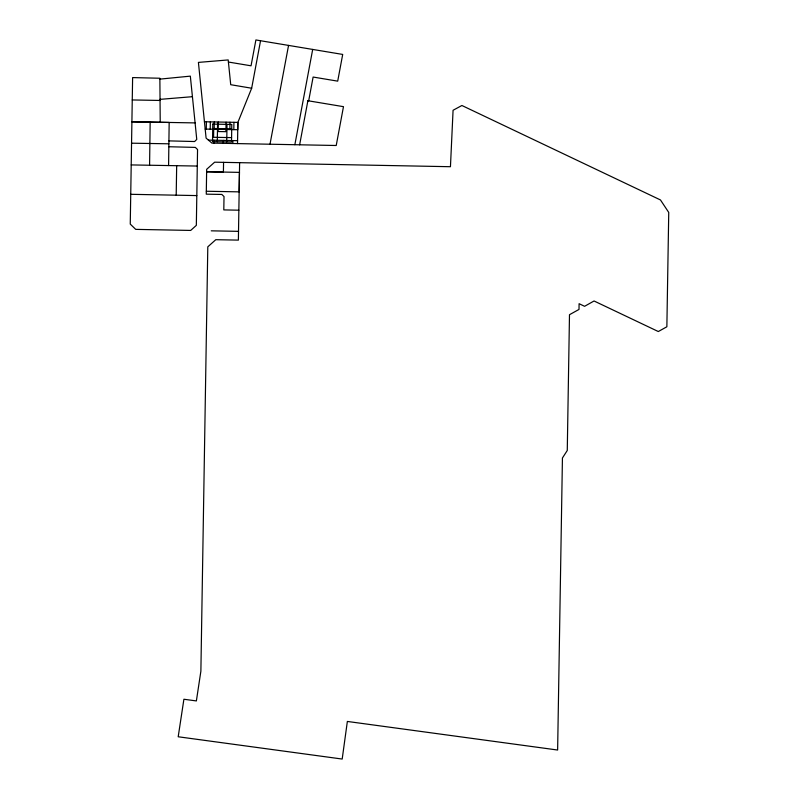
<?xml version="1.0" encoding="UTF-8"?>
<svg xmlns="http://www.w3.org/2000/svg" width="799" height="799" viewBox="0 0 799 799"><rect width="100%" height="100%" fill="white"/><g stroke="black" fill="none" stroke-linecap="round" stroke-linejoin="round"><path stroke-width="1.2" d="M160.229 122.307L159.87 78.242L132.614 77.583L130.257 224.09L135.73 229.373L190.691 230.432L196.334 225.358L197.553 149.533L195.356 147.406L168.849 146.736M149.583 165.233L150.162 122.127L131.905 121.808L195.096 122.906L196.754 139.416L194.616 141.533L168.929 140.884M168.589 165.563L169.168 122.457L150.162 122.127M176.199 195.176L176.679 165.703M206.282 129.098L206.402 121.788M238.861 210.197L223.8 209.907L224.02 196.554L221.842 194.447L206.272 194.167L206.661 169.318L214.641 162.187L450.446 166.711L453.073 110.272L461.902 105.498L660.463 199.95L668.743 212.444L666.865 326.771L658.316 331.535L594.056 300.983L584.588 306.307L579.095 303.7L579.005 309.433L569.487 314.706L567.27 450.476L562.436 457.987L557.632 750.031L347.355 721.447L342.192 759.05L178.197 736.768L183.9 699.245L196.374 700.933L200.879 671.18L207.8 246.831L215.8 239.69L238.382 240.119L239.61 162.646M210.217 129.178L210.337 121.867M213.922 143.141L213.972 140.215M214.152 129.248L214.272 121.937M217.298 141.743L217.578 124.205M218.207 122.017L218.047 131.525L225.917 131.675L226.067 122.167M223.36 143.321L223.41 140.394M226.736 141.922L227.016 124.384M229.882 129.558L230.002 122.247M232.809 143.5L232.849 140.584M233.817 129.628L233.937 122.317M223.57 162.347L223.4 172.065L206.621 171.735L239.45 172.384L239.161 191.86L206.332 191.251M237.523 143.6L237.872 122.397L251.665 88.23L260.544 40.739L342.701 54.432L337.707 81.148L313.118 77.044L308.664 100.864L307.885 100.734L299.635 144.799L211.895 143.101L206.102 138.117L198.412 62.402L228.194 59.935L230.721 84.704L251.665 88.23M270.002 144.22L288.559 45.403M294.861 144.709L312.689 49.428M159.9 79.121L190.332 76.135L195.096 122.906M160.469 99.326L192.429 96.689M160.449 98.756L160.08 100.454L132.254 99.955M131.555 143.191L168.879 143.8M131.206 164.924L197.283 166.052M204.444 121.758L237.872 122.397L237.752 129.708L205.193 129.078M231.73 128.859L213.713 128.509L213.573 137.288L231.58 137.628M208.419 140.115L237.573 140.674M299.635 144.799L336.219 145.498L343.48 106.666L307.885 100.734M130.726 194.307L196.814 195.585M211.246 230.831L238.521 231.35M260.544 40.739L255.9 39.95L251.046 65.808L228.404 62.032M212.804 124.105L212.514 141.653L231.51 142.022L231.8 124.474L212.804 124.105"/></g></svg>
